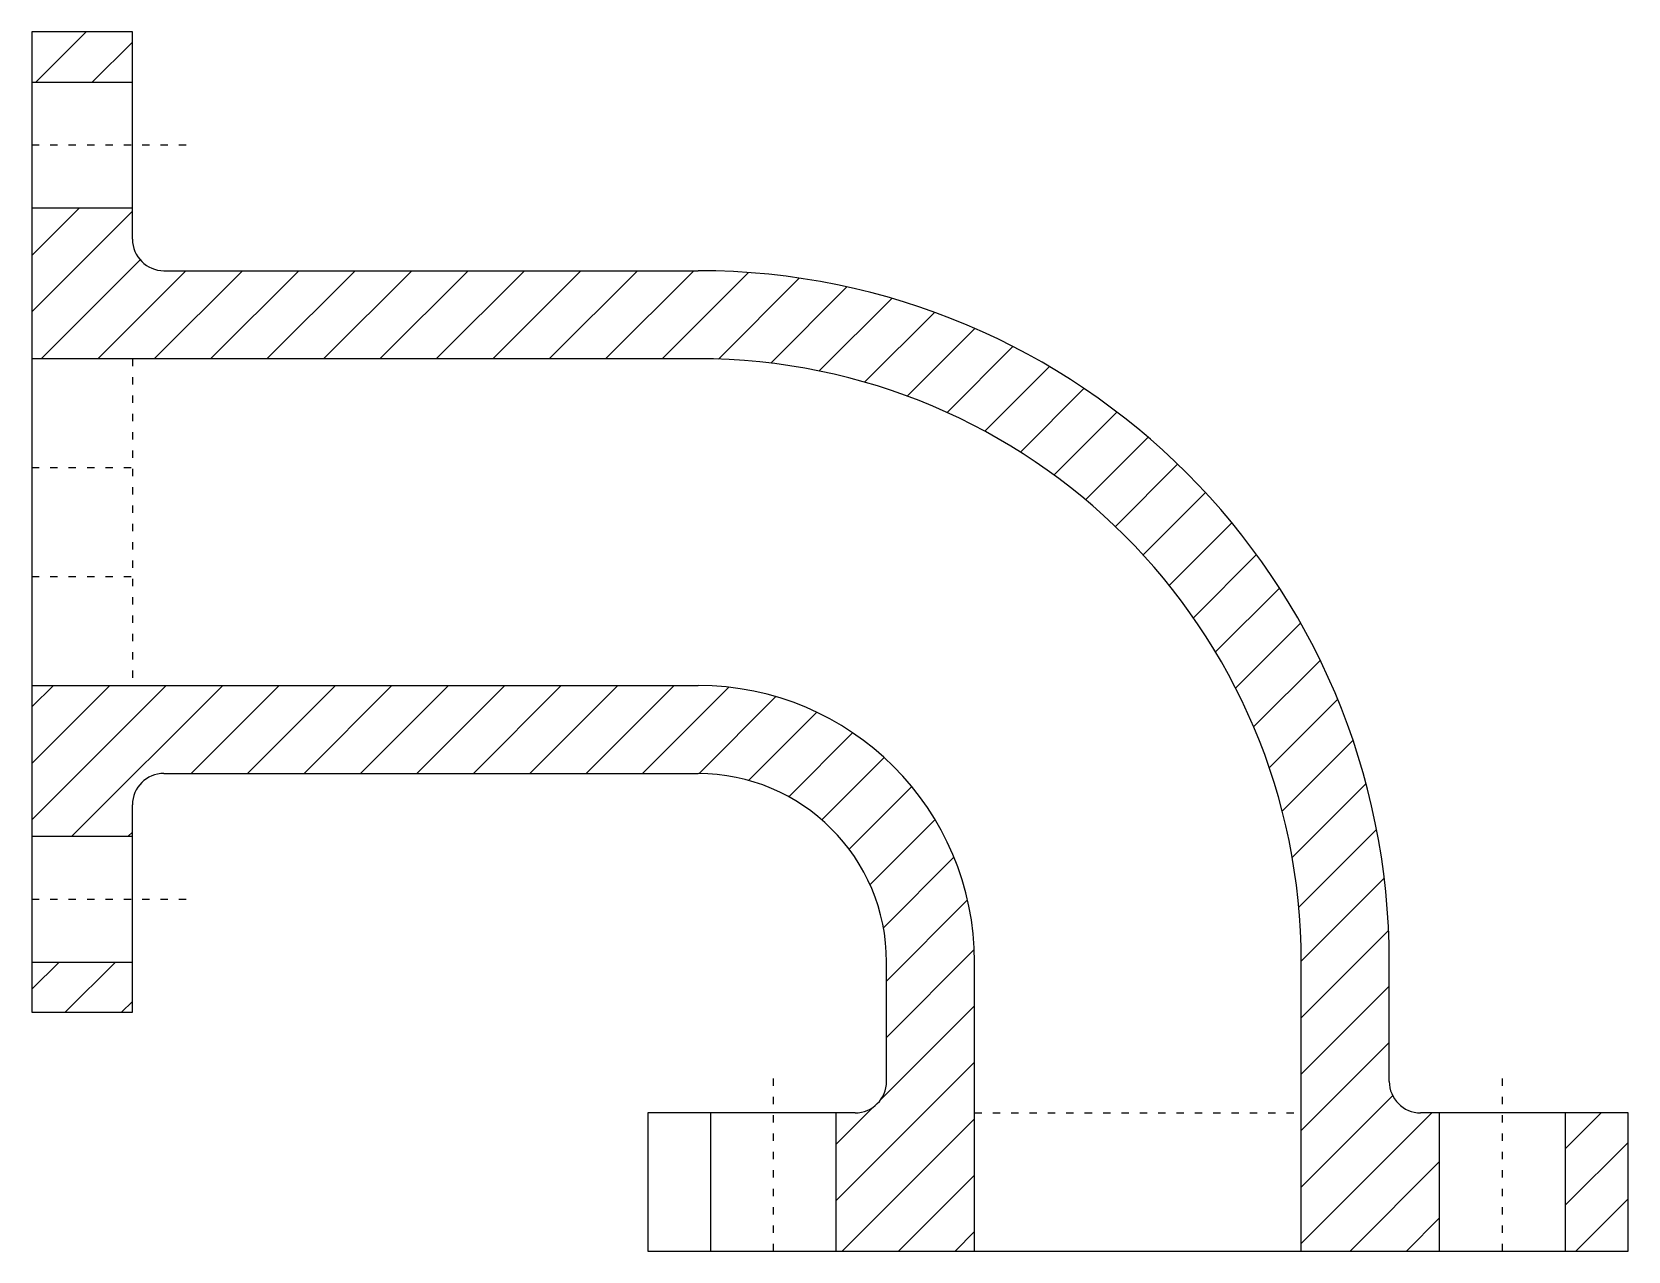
# Model space of a CAD drawing. Header units: millimetres. Extents: x 112 to 242, y 38 to 138.
import ezdxf

# ---------------------------------------------------------------- set-up
doc = ezdxf.new("R2010")
doc.units = ezdxf.units.MM
doc.linetypes.add('ACAD_ISO03W100', pattern=[30, 12, -18])
for name, color, linetype in [('Contur', 1, 'Continuous'), ('Linie discontinua', 4, 'ACAD_ISO03W100'), ('Zona hasurata', 5, 'Continuous')]:
    doc.layers.add(name, color=color, linetype=linetype)

msp = doc.modelspace()

# ---------------------------------------------------------------- hatches: boundary and pattern name
at = {"layer": 'Zona hasurata'}
h = msp.add_hatch(dxfattribs=at)
h.set_pattern_fill('ANSI31', color=256, scale=1.027585)
h.set_pattern_definition([(45, (103.626, -22.7794), (-2.306994, 2.306994), [])])
h.paths.add_polyline_path([(120.07, 133.41), (120.07, 137.52), (111.85, 137.52), (111.85, 133.41)])
h.paths.add_polyline_path([(120.07, 57.37), (120.07, 61.48), (111.85, 61.48), (111.85, 57.37)], flags=16)
h.paths.add_polyline_path([(122.64, 76.9), (166.31, 76.9, -0.414214), (181.72, 61.48), (181.72, 51.72, -0.414214), (179.15, 49.15), (177.61, 49.15), (177.61, 37.85), (188.92, 37.85), (188.92, 61.48, 0.414214), (166.31, 84.09), (111.85, 84.09), (111.85, 71.76), (120.07, 71.76), (120.07, 74.33, -0.414214)], flags=17)
h.paths.add_polyline_path([(111.85, 110.81), (166.31, 110.81, -0.414214), (215.63, 61.48), (215.63, 37.85), (226.94, 37.85), (226.94, 49.15), (225.39, 49.15, -0.414214), (222.83, 51.72), (222.83, 61.48, 0.414214), (166.31, 118), (122.64, 118, -0.414214), (120.07, 120.57), (120.07, 123.14), (111.85, 123.14)])
h.paths.add_polyline_path([(162.2, 37.85), (167.34, 37.85), (167.34, 49.15), (162.2, 49.15)], flags=0)
h.paths.add_polyline_path([(237.21, 37.85), (242.35, 37.85), (242.35, 49.15), (237.21, 49.15)])

# ---------------------------------------------------------------- linework, layer by layer
at = {"layer": 'Contur'}
for p, q in [((120.07, 137.52), (111.85, 137.52)), ((111.85, 137.52), (111.85, 57.37)), ((120.07, 120.57), (120.07, 137.52)), ((111.85, 133.41), (120.07, 133.41)), ((111.85, 123.14), (120.07, 123.14)), ((122.64, 118), (166.31, 118)), ((111.85, 110.81), (166.31, 110.81)), ((111.85, 84.09), (166.31, 84.09)), ((122.64, 76.9), (166.31, 76.9)), ((120.07, 57.37), (120.07, 74.33)), ((111.85, 71.76), (120.07, 71.76)), ((111.85, 61.48), (120.07, 61.48)), ((181.72, 51.72), (181.72, 61.48)), ((188.92, 37.85), (188.92, 61.48)), ((215.63, 37.85), (215.63, 61.48)), ((222.83, 51.72), (222.83, 61.48)), ((111.85, 57.37), (120.07, 57.37)), ((162.2, 49.15), (162.2, 37.85)), ((179.15, 49.15), (162.2, 49.15)), ((167.34, 49.15), (167.34, 37.85)), ((177.61, 37.85), (177.61, 49.15)), ((242.35, 49.15), (225.39, 49.15)), ((226.94, 37.85), (226.94, 49.15)), ((237.21, 49.15), (237.21, 37.85)), ((242.35, 37.85), (242.35, 49.15)), ((162.2, 37.85), (242.35, 37.85))]:
    msp.add_line(p, q, dxfattribs=at)
for centre, radius, start, end in [((122.64, 120.57), 2.57, 180, 270), ((166.31, 61.48), 56.52, 0, 90), ((166.31, 61.48), 49.32, 0, 90), ((166.31, 61.48), 22.61, 0, 90), ((122.64, 74.33), 2.57, 90, 180), ((166.31, 61.48), 15.41, 0, 90), ((179.15, 51.72), 2.57, 270, 0), ((225.39, 51.72), 2.57, 180, 270)]:
    msp.add_arc(centre, radius, start, end, dxfattribs=at)
at = {"layer": 'Linie discontinua', "ltscale": 0.05}
for p, q in [((111.85, 128.28), (125.21, 128.28)), ((120.07, 110.81), (120.07, 84.09)), ((111.85, 101.91), (120.07, 101.91)), ((111.85, 92.99), (120.07, 92.99)), ((111.85, 66.62), (125.21, 66.62)), ((172.47, 37.85), (172.47, 52.23)), ((232.07, 37.85), (232.07, 52.23)), ((188.92, 49.15), (215.63, 49.15))]:
    msp.add_line(p, q, dxfattribs=at)

doc.saveas('drawing.dxf')
